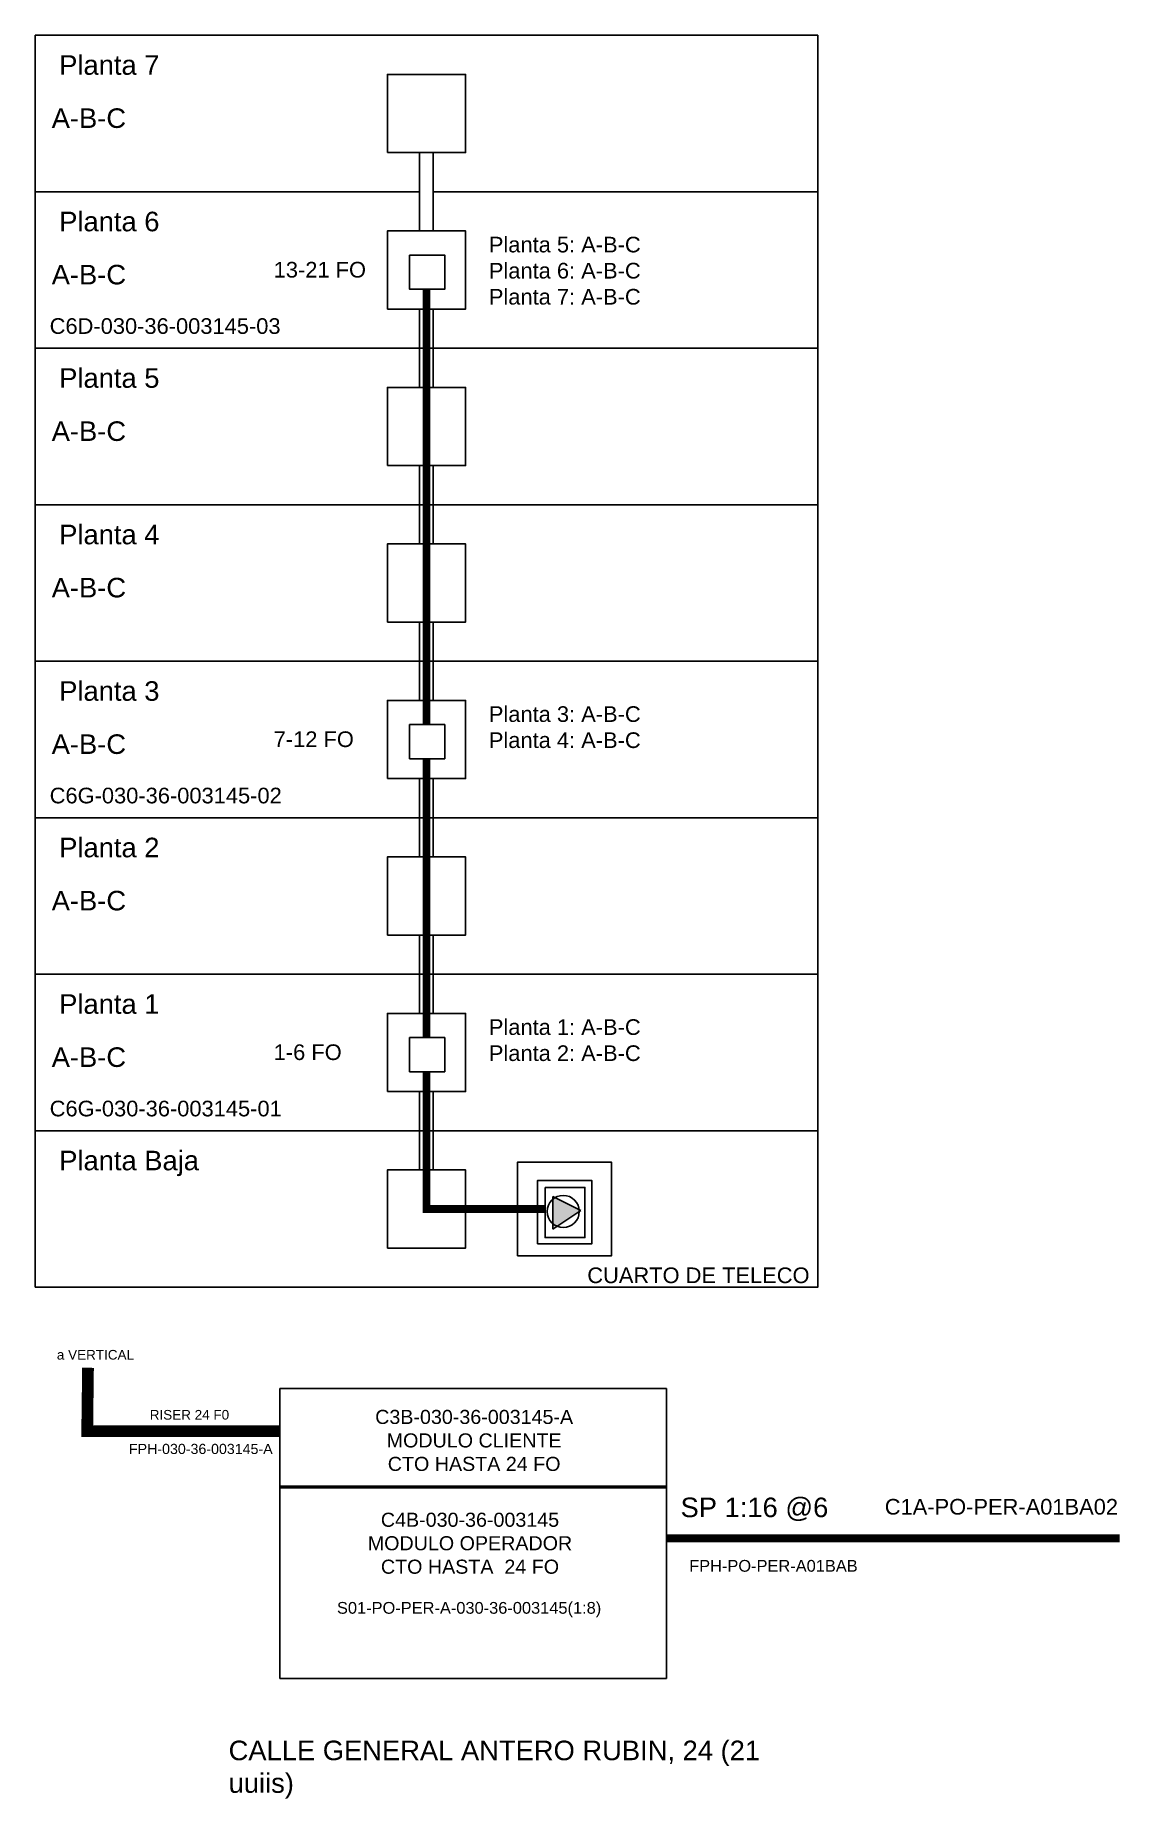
# Model space of a CAD drawing. Header units: millimetres. Extents: x 0 to 139, y -65 to 160.
import ezdxf

# ---------------------------------------------------------------- set-up
doc = ezdxf.new("R2010")
doc.units = ezdxf.units.MM
doc.linetypes.add('ACAD_ISO02W100', pattern=[15, 12, -3])
doc.styles.add('Anotativo', font='arial.ttf')
doc.styles.get("Standard").update_dxf_attribs({"font": 'arial.ttf'})

msp = doc.modelspace()

# ---------------------------------------------------------------- hatches: boundary and pattern name
at = {"lineweight": -3, "true_color": 0xf26722}
h = msp.add_hatch(color=30, dxfattribs=at)
h.dxf.hatch_style = 1
h.paths.add_polyline_path([(66.44, 11.45, 0.041766), (66.16, 11.26), (66.16, 8.12, 0.077564), (66.7, 7.79), (69.53, 9.69, 0.030218), (69.52, 9.93)])
h.paths.add_polyline_path([(66.44, 11.45), (66.16, 11.59), (66.16, 11.26, -0.041766)])
h.paths.add_polyline_path([(66.16, 8.12), (66.16, 7.43), (66.7, 7.79, -0.077564)])
h.paths.add_polyline_path([(69.74, 9.83), (69.52, 9.93, -0.030218), (69.53, 9.69)])

# ---------------------------------------------------------------- linework, layer by layer
at = {"color": 7, "lineweight": -3}
for p, q in [((49.12, 135), (49.12, 145)), ((50.84, 135), (50.84, 145)), ((49.12, 115), (49.12, 125)), ((50.84, 115), (50.84, 125)), ((49.12, 95), (49.12, 105)), ((50.84, 95), (50.84, 105)), ((49.12, 75), (49.12, 85)), ((50.84, 75), (50.84, 85)), ((49.12, 55), (49.12, 65)), ((50.84, 55), (50.84, 65)), ((49.12, 35), (49.12, 45)), ((50.84, 35), (50.84, 45)), ((49.12, 15), (49.12, 25)), ((50.84, 15), (50.84, 25))]:
    msp.add_line(p, q, dxfattribs=at)
at = {"color": 30, "lineweight": -3, "true_color": 0xf26722}
for p, q in [((66.16, 11.59), (66.16, 7.43)), ((69.74, 9.83), (66.16, 11.59)), ((66.16, 7.43), (69.74, 9.83))]:
    msp.add_line(p, q, dxfattribs=at)
at = {"lineweight": -3}
for p, q in [((80.69, -12.95), (31.27, -12.95)), ((31.27, -12.95), (31.27, -25.63)), ((80.69, -32.26), (80.69, -12.95)), ((31.27, -25.44), (31.27, -49.99)), ((31.27, -25.63), (80.69, -25.63)), ((80.69, -49.99), (80.69, -32.07)), ((31.27, -49.99), (80.69, -49.99))]:
    msp.add_line(p, q, dxfattribs=at)
at = {"color": 7, "lineweight": -3, "true_color": 0xffffff}
msp.add_line((80.69, -25.44), (31.27, -25.44), dxfattribs=at)
for points in [[(50.84, 140), (100, 140), (100, 160), (0, 160), (0, 140), (49.12, 140)], [(49.12, 140), (0, 140), (0, 120), (100, 120), (100, 140), (50.84, 140)]]:
    msp.add_lwpolyline(points)
for points in [[(45, 145), (55, 145), (55, 155), (45, 155)], [(45, 145), (55, 145), (55, 155), (45, 155)], [(45, 125), (55, 125), (55, 135), (45, 135)], [(0, 100), (100, 100), (100, 120), (0, 120)], [(45, 105), (55, 105), (55, 115), (45, 115)], [(0, 80), (100, 80), (100, 100), (0, 100)], [(45, 85), (55, 85), (55, 95), (45, 95)], [(0, 60), (100, 60), (100, 80), (0, 80)], [(45, 65), (55, 65), (55, 75), (45, 75)], [(0, 40), (100, 40), (100, 60), (0, 60)], [(45, 45), (55, 45), (55, 55), (45, 55)], [(0, 20), (100, 20), (100, 40), (0, 40)], [(45, 25), (55, 25), (55, 35), (45, 35)], [(0, 0), (100, 0), (100, 20), (0, 20)], [(61.64, 4), (73.64, 4), (73.64, 16), (61.64, 16)], [(45, 5), (55, 5), (55, 15), (45, 15)], [(64.19, 5.54), (71.13, 5.54), (71.13, 13.66), (64.19, 13.66)], [(0, 0), (0, 0), (0, 0), (0, 0)]]:
    msp.add_lwpolyline(points, close=True)
at = {"color": 1, "lineweight": -3}
for points in [[(47.83, 131.9), (52.34, 131.9), (52.34, 127.54), (47.83, 127.54)], [(47.83, 71.9), (52.34, 71.9), (52.34, 67.54), (47.83, 67.54)], [(47.83, 31.9), (52.34, 31.9), (52.34, 27.54), (47.83, 27.54)]]:
    msp.add_lwpolyline(points, close=True, dxfattribs=at)
at = {"color": 3, "lineweight": -3}
for points, const_width in [([(50, 71.9), (50, 127.54)], 1), ([(50, 31.9), (50, 67.54)], 1), ([(50, 10), (50, 27.54)], 1), ([(49.5, 10), (65.15, 10)], 1), ([(31.19, -18.38), (6.64, -18.38), (6.74, -10.29)], 1.5)]:
    msp.add_lwpolyline(points, dxfattribs=dict(at, const_width=const_width))
at = {"color": 30, "lineweight": -3, "true_color": 0xf26722}
msp.add_lwpolyline([(65.15, 12.75), (70.24, 12.75), (70.24, 6.34), (65.15, 6.34)], close=True, dxfattribs=at)
at = {"linetype": 'ACAD_ISO02W100', "lineweight": -3, "ltscale": 0.5, "const_width": 1}
msp.add_lwpolyline([(80.69, -32.09), (138.61, -32.09)], dxfattribs=at)
at = {"lineweight": -3}
msp.add_circle((67.48, 9.69), 2.05, dxfattribs=at)

# ---------------------------------------------------------------- texts
at = {"attachment_point": 1}
for s, width, insert, char_height in [('Planta 7', 34.3805, (3.06, 157.45), 2.5), ('{\\fArial Unicode MS|b0|i0|c0|p2;A-B-C}', 22.4406, (2.1, 150.66), 2.5), ('Planta 6', 34.3805, (3.06, 137.45), 2.5), ('{\\fArial Unicode MS|b0|i0|c0|p2;A-B-C}', 22.4406, (2.1, 130.66), 2.5), ('Planta 5', 34.3805, (3.06, 117.45), 2.5), ('{\\fArial Unicode MS|b0|i0|c0|p2;A-B-C}', 22.4406, (2.1, 110.66), 2.5), ('Planta 4', 34.3805, (3.06, 97.45), 2.5), ('{\\fArial Unicode MS|b0|i0|c0|p2;A-B-C}', 22.4406, (2.1, 90.66), 2.5), ('Planta 3', 34.3805, (3.06, 77.45), 2.5), ('{\\fArial Unicode MS|b0|i0|c0|p2;A-B-C}', 22.4406, (2.1, 70.66), 2.5), ('Planta 2', 34.3805, (3.06, 57.45), 2.5), ('{\\fArial Unicode MS|b0|i0|c0|p2;A-B-C}', 22.4406, (2.1, 50.66), 2.5), ('Planta 1', 34.3805, (3.06, 37.45), 2.5), ('{\\fArial Unicode MS|b0|i0|c0|p2;A-B-C}', 22.4406, (2.1, 30.66), 2.5), ('Planta Baja', 34.3805, (3.06, 17.45), 2.5), ('CUARTO DE TELECO', 31.55, (70.55, 2.53), 2)]:
    msp.add_mtext_dynamic_manual_height_columns(s, width=width, gutter_width=12.5, heights=[0], dxfattribs=dict(at, insert=insert, char_height=char_height))
at = {"color": 7, "lineweight": -3, "char_height": 2, "attachment_point": 1}
for s, width, heights, insert in [('{\\fArial Unicode MS|b0|i0|c0|p34;\\C256;Planta 5: A-B-C\\PPlanta 6: A-B-C\\PPlanta 7: A-B-C}', 28.8474, [14.25], (57.97, 134.25)), ('{\\fArial Unicode MS|b0|i0|c0|p34;\\C256;13-21 FO}', 21.3183, [0], (30.47, 131.04)), ('{\\fArial Unicode MS|b0|i0|c0|p2;Planta 3: A-B-C\\PPlanta 4: A-B-C}', 28.8474, [14.25], (57.97, 74.25)), ('{\\fArial Unicode MS|b0|i0|c0|p34;7-12 FO}', 21.3183, [0], (30.47, 71.04)), ('{\\fArial Unicode MS|b0|i0|c0|p34;\\C256;Planta 1: A-B-C\\PPlanta 2: A-B-C}', 28.8474, [14.25], (57.97, 34.25)), ('{\\fArial Unicode MS|b0|i0|c0|p34;\\C256;1-6 FO}', 21.3183, [0], (30.47, 31.04))]:
    msp.add_mtext_dynamic_manual_height_columns(s, width=width, gutter_width=12.5, heights=heights, dxfattribs=dict(at, insert=insert))
at = {"color": 4, "lineweight": -3, "attachment_point": 1}
for s, width, insert, char_height in [('{\\fArial Unicode MS|b0|i0|c0|p34;\\C256;C6D-030-36-003145-03}', 2.5828, (1.84, 123.84), 2), ('{\\fArial Unicode MS|b0|i0|c0|p34;\\C256;C6G-030-36-003145-02}', 2.5828, (1.84, 63.84), 2), ('{\\fArial Unicode MS|b0|i0|c0|p34;\\C256;C6G-030-36-003145-01}', 2.5828, (1.84, 23.84), 2), ('{\\C256;a VERTICAL}', 10.5158, (2.76, -8.01), 1.2334), ('{\\fArial Unicode MS|b0|i0|c0|p34;\\C256;RISER 24 F0}', 23.2913, (14.63, -15.68), 1.2334), ('{\\fArial Unicode MS|b0|i0|c0|p34;\\C256;FPH-030-36-003145-A}', 20.378, (11.97, -20.01), 1.3), ('{\\C256;SP 1:16 @6}', 55.1022, (82.47, -26.88), 2.5)]:
    msp.add_mtext_dynamic_manual_height_columns(s, width=width, gutter_width=12.5, heights=[0], dxfattribs=dict(at, insert=insert, char_height=char_height))
at = {"color": 30, "lineweight": -3, "true_color": 0xf26722, "char_height": 1.8, "attachment_point": 2, "style": 'Anotativo'}
for s, insert in [('{\\fArial Unicode MS|b0|i0|c0|p34;\\C256;C3B-030-36-003145-A\\PMODULO CLIENTE\\PCTO HASTA 24 FO}', (56.09, -15.67)), ('{\\fArial Unicode MS|b0|i0|c0|p34;\\C256;C4B-030-36-003145\\PMODULO OPERADOR\\PCTO HASTA  24 FO}', (55.56, -28.81))]:
    msp.add_mtext_dynamic_manual_height_columns(s, width=40.3198, gutter_width=6.17, heights=[0], dxfattribs=dict(at, insert=insert))
at = {"color": 4, "linetype": 'ACAD_ISO02W100', "lineweight": -3, "insert": (108.57, -27.05), "char_height": 2, "attachment_point": 1}
msp.add_mtext_dynamic_manual_height_columns('{\\C256;C1A-PO-PER-A01BA02}', width=43.3097, gutter_width=12.5, heights=[0], dxfattribs=at)
at = {"color": 18, "linetype": 'Continuous', "lineweight": 9, "ltscale": 0.006, "true_color": 0x000000, "insert": (83.57, -34.85), "char_height": 1.5, "attachment_point": 1}
msp.add_mtext_dynamic_manual_height_columns('{\\C256;FPH-PO-PER-A01BAB}', width=17.6927, gutter_width=12.5, heights=[0], dxfattribs=at)
at = {"lineweight": -3, "insert": (38.56, -40.22), "char_height": 1.5, "attachment_point": 1}
msp.add_mtext_dynamic_manual_height_columns('{\\C1;S01-PO-PER-A-030-36-003145(1:8)}', width=42.8851, gutter_width=12.5, heights=[0], dxfattribs=at)
at = {"color": 30, "lineweight": -3, "true_color": 0xf26722, "insert": (24.71, -57.94), "char_height": 2.5, "attachment_point": 1}
msp.add_mtext_dynamic_manual_height_columns('{\\fArial Unicode MS|b0|i0|c0|p34;\\C256;CALLE GENERAL ANTERO RUBIN, 24 (21 uuiis)}', width=69.4229, gutter_width=12.5, heights=[0], dxfattribs=at)

doc.saveas('drawing.dxf')
